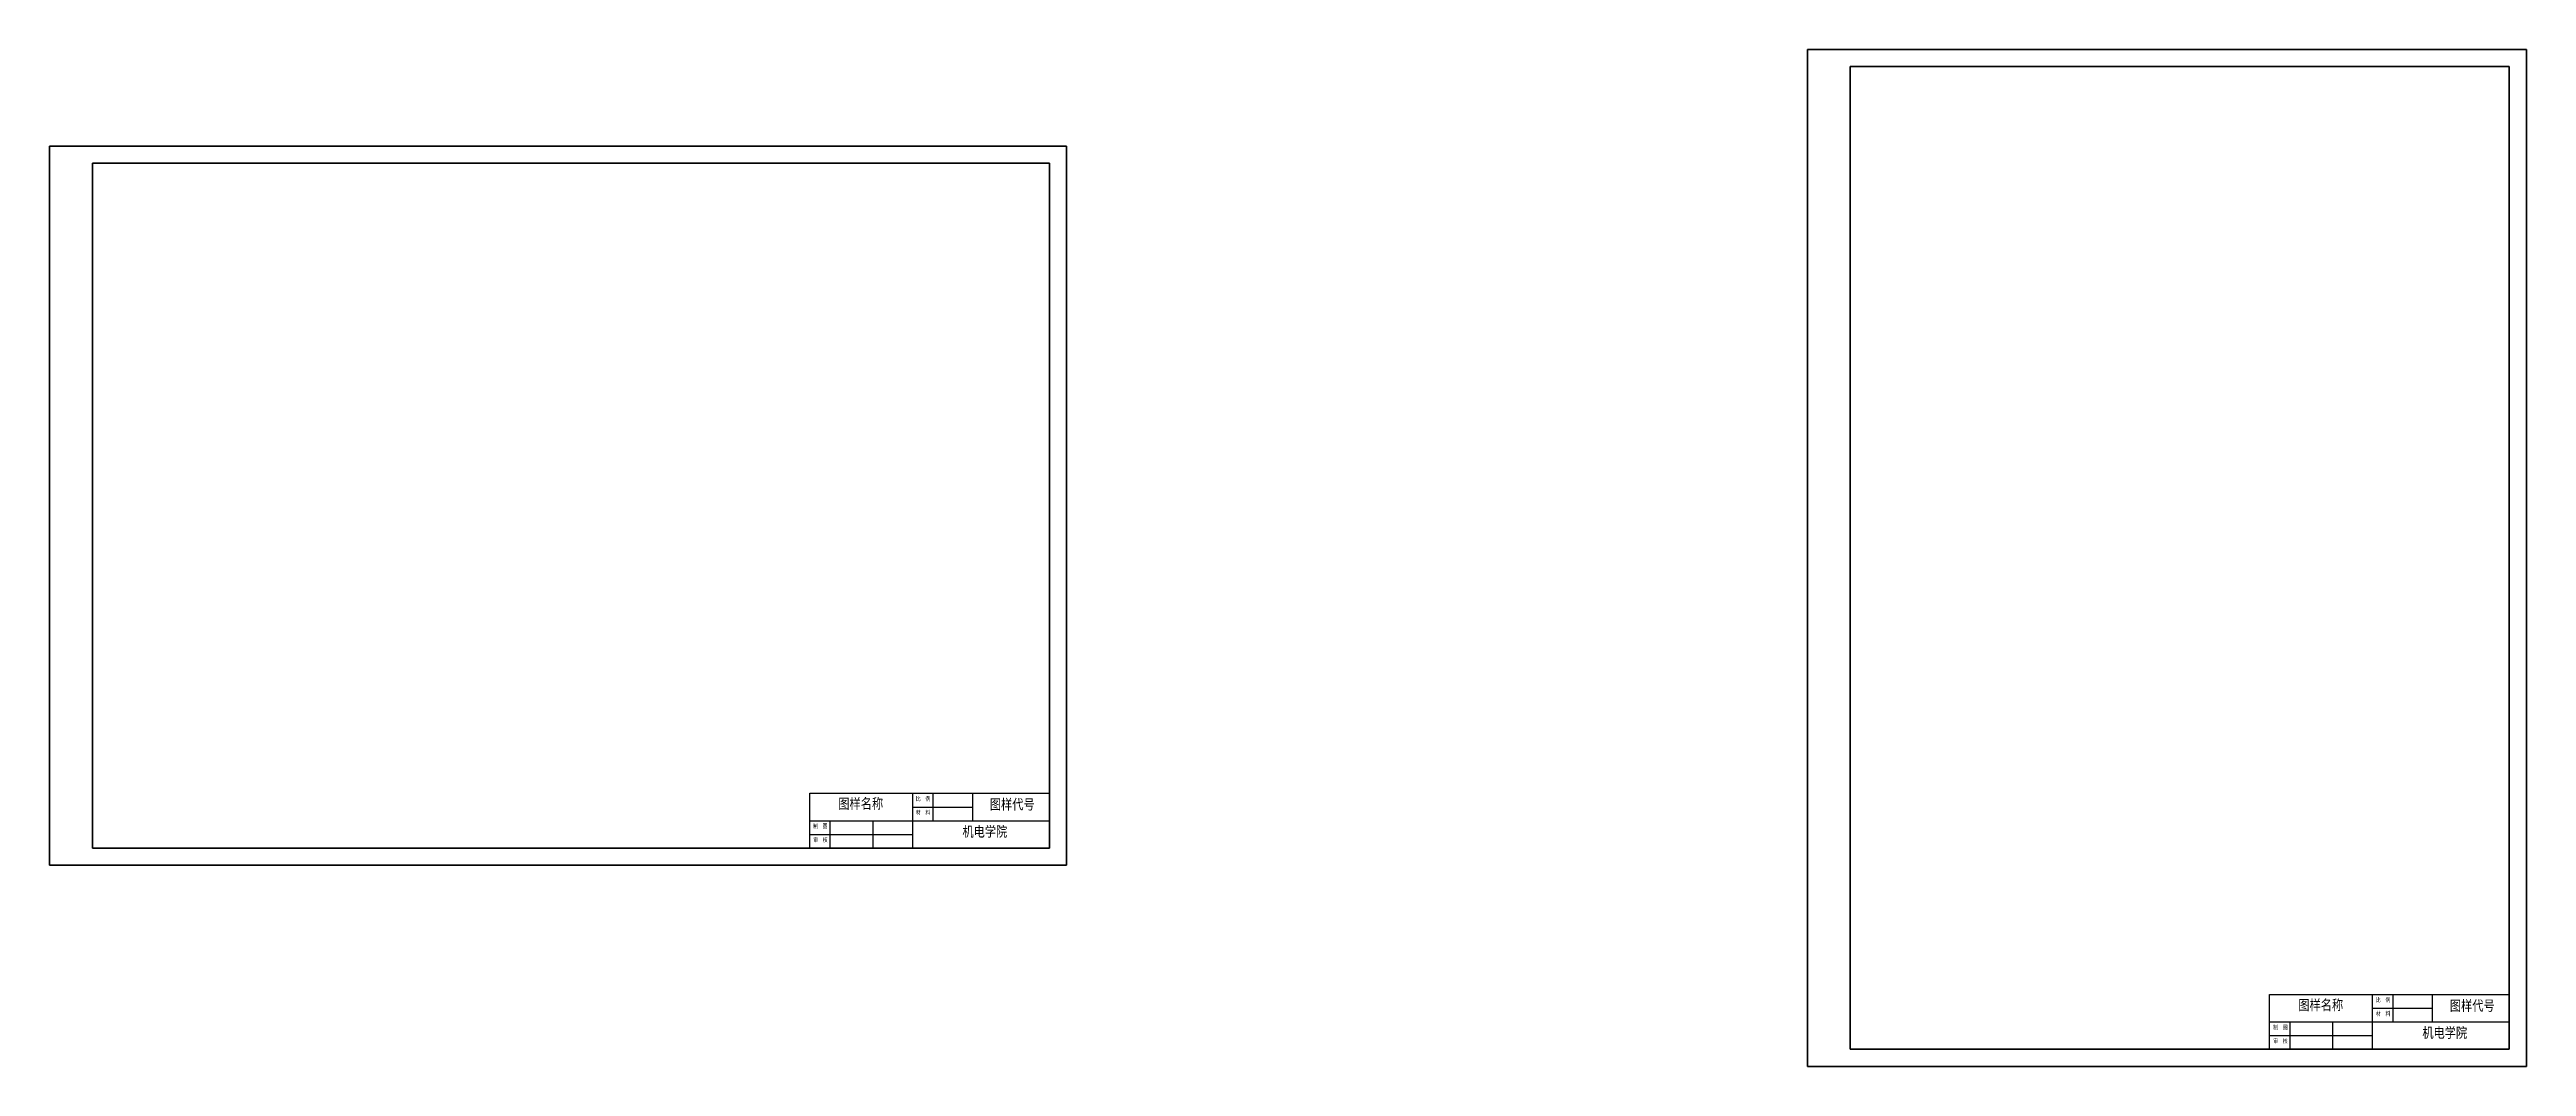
# Model space of a CAD drawing. Header units: millimetres. Extents: x 7185 to 8632, y 1238 to 2847.
# Drawn here: x 7185 to 8632, y 1238 to 1832 of the extents above; entities that cross this region are included whole.
import ezdxf

# ---------------------------------------------------------------- set-up
doc = ezdxf.new("R2010")
doc.units = ezdxf.units.MM
doc.layers.add('总内框线', color=7, linetype='Continuous', lineweight=50)
doc.styles.add('字体2', font='gbenor.shx', dxfattribs={"width": 0.8, "bigfont": 'gbcbig.shx'})

msp = doc.modelspace()

# ---------------------------------------------------------------- linework, layer by layer
for p, q in [((7629.3, 1397.1), (7769.3, 1397.1)), ((7629.3, 1365.1), (7629.3, 1397.1)), ((7689.3, 1397.1), (7689.3, 1365.1)), ((7689.3, 1389.1), (7724.3, 1389.1)), ((7701.3, 1397.1), (7701.3, 1381.1)), ((7724.3, 1397.1), (7724.3, 1381.1)), ((7629.3, 1381.1), (7769.3, 1381.1)), ((7641.3, 1365.1), (7641.3, 1381.1)), ((7666.3, 1365.1), (7666.3, 1381.1)), ((7629.3, 1373.1), (7689.3, 1373.1)), ((8482, 1279.6), (8622, 1279.6)), ((8482, 1247.6), (8482, 1279.6)), ((8542, 1279.6), (8542, 1247.6)), ((8554, 1279.6), (8554, 1263.6)), ((8577, 1279.6), (8577, 1263.6)), ((8482, 1263.6), (8622, 1263.6)), ((8494, 1247.6), (8494, 1263.6)), ((8519, 1247.6), (8519, 1263.6)), ((8542, 1271.6), (8577, 1271.6)), ((8482, 1255.6), (8542, 1255.6))]:
    msp.add_line(p, q)
at = {"layer": '总内框线'}
for p, q in [((8632, 1831.6), (8212, 1831.6)), ((8212, 1831.6), (8212, 1237.6)), ((8632, 1237.6), (8632, 1831.6)), ((8622, 1821.6), (8237, 1821.6)), ((8237, 1821.6), (8237, 1247.6)), ((8622, 1247.6), (8622, 1821.6)), ((7185.3, 1775.1), (7185.3, 1355.1)), ((7779.3, 1775.1), (7185.3, 1775.1)), ((7210.3, 1765.1), (7210.3, 1365.1)), ((7769.3, 1765.1), (7210.3, 1765.1)), ((7769.3, 1365.1), (7769.3, 1765.1)), ((7779.3, 1355.1), (7779.3, 1775.1)), ((7210.3, 1365.1), (7769.3, 1365.1)), ((7185.3, 1355.1), (7779.3, 1355.1)), ((8237, 1247.6), (8622, 1247.6)), ((8212, 1237.6), (8632, 1237.6))]:
    msp.add_line(p, q, dxfattribs=at)

# ---------------------------------------------------------------- texts
at = {"width": 93.019, "attachment_point": 1, "style": '字体2'}
for s, insert, char_height in [('{\\fSimSun|b0|i0|c134|p2;图样名称}', (7646, 1394.1), 6), ('{\\fSimSun|b0|i0|c134|p2;比\u3000例}', (7691.3, 1395.2), 2.5), ('{\\fSimSun|b0|i0|c134|p2;图样代号}', (7734.5, 1393.7), 6), ('{\\fSimSun|b0|i0|c134|p2;制\u3000图}', (7631.3, 1379.2), 2.5), ('{\\fSimSun|b0|i0|c134|p2;材\u3000料}', (7691.3, 1387.2), 2.5), ('{\\fSimSun|b0|i0|c134|p2;机电学院}', (7718.5, 1377.8), 6), ('{\\fSimSun|b0|i0|c134|p2;审\u3000核}', (7631.3, 1371.2), 2.5), ('{\\fSimSun|b0|i0|c134|p2;图样名称}', (8498.8, 1276.5), 6), ('{\\fSimSun|b0|i0|c134|p2;比\u3000例}', (8544.1, 1277.7), 2.5), ('{\\fSimSun|b0|i0|c134|p2;图样代号}', (8587.3, 1276.1), 6), ('{\\fSimSun|b0|i0|c134|p2;制\u3000图}', (8484.1, 1261.7), 2.5), ('{\\fSimSun|b0|i0|c134|p2;材\u3000料}', (8544.1, 1269.7), 2.5), ('{\\fSimSun|b0|i0|c134|p2;机电学院}', (8571.2, 1260.3), 6), ('{\\fSimSun|b0|i0|c134|p2;审\u3000核}', (8484.1, 1253.7), 2.5)]:
    msp.add_mtext(s, dxfattribs=dict(at, insert=insert, char_height=char_height))

doc.saveas('drawing.dxf')
